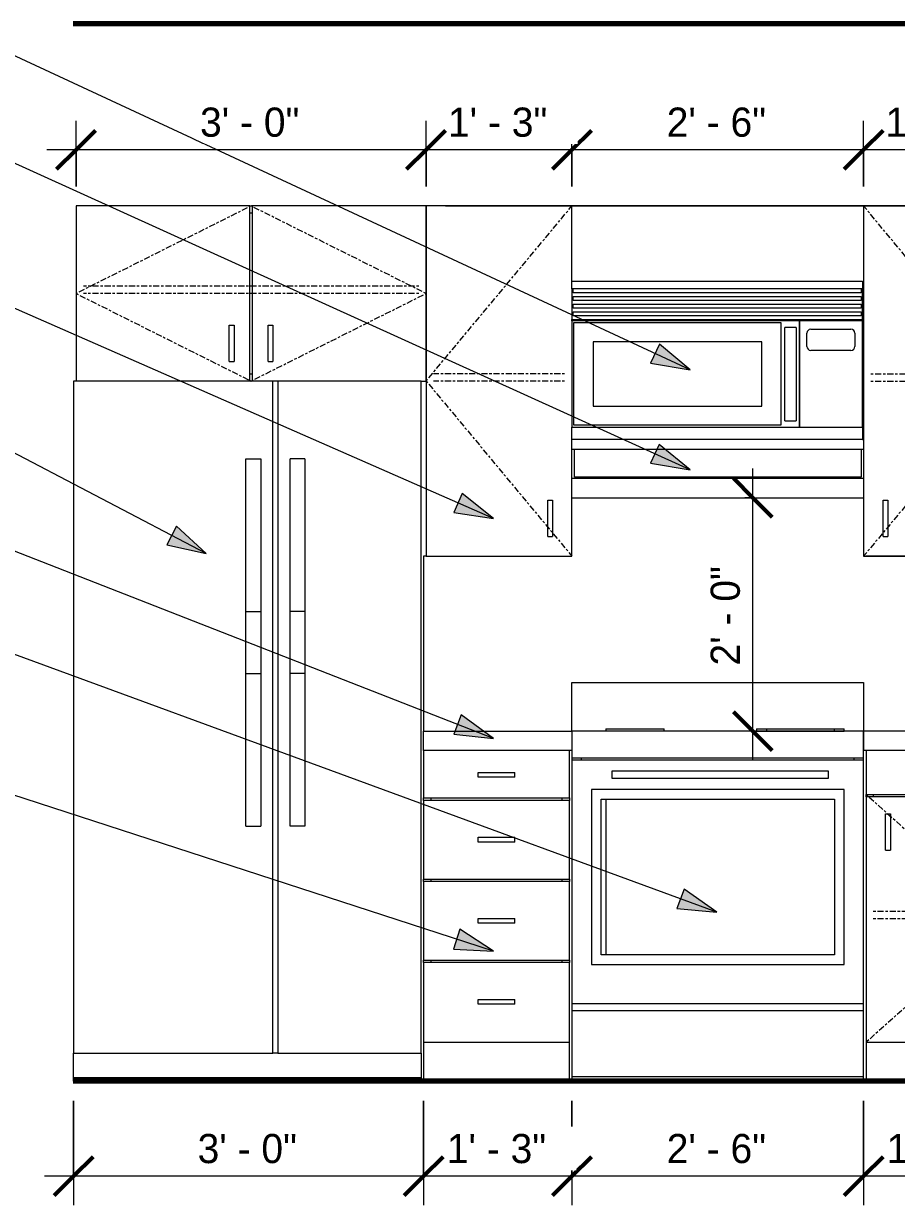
# Model space of a CAD drawing. Header units: inches. Extents: x -3861 to -1440, y -29 to 12117.
# Drawn here: x -3397.8 to -3308, y -12.8 to 108.7 of the extents above; entities that cross this region are included whole.
import ezdxf

# ---------------------------------------------------------------- set-up
doc = ezdxf.new("R2010")
doc.units = ezdxf.units.IN
doc.header["$MEASUREMENT"] = 0
doc.linetypes.add('Center', pattern=[1.25, 0.25, -0.1875, 0.625, -0.1875])
for name, color, linetype, lineweight in [('0-6', 130, 'Continuous', 5), ('A-ANNO-DIMS', 211, 'Continuous', 9), ('A-ANNO-DIMS-32', 211, 'Continuous', 9), ('A-FLOR-2', 7, 'Continuous', 70), ('A-WALL', 113, 'Continuous', 18), ('A-WALL-4', 113, 'Continuous', 9), ('G-ANNO-TEXT', 231, 'Continuous', 9), ('Q-CASE', 31, 'Continuous', 9), ('Q-CASE-2', 31, 'Center', 9), ('Q-SPCQ', 91, 'Continuous', 9)]:
    doc.layers.add(name, color=color, linetype=linetype, lineweight=lineweight)
doc.styles.add('Century Gothic', font='ufonts.com_century-gothic.ttf', dxfattribs={"height": 3})
doc.dimstyles.new('OD_1__HACK_1', dxfattribs={"dimscale": 12, "dimtxt": 3.132505, "dimasz": 0.333333, "dimexe": 0.25, "dimexo": 0.166667, "dimgap": 0.041667, "dimtad": 1, "dimdec": 0, "dimzin": 3, "dimdsep": 46, "dimlunit": 4, "dimtxsty": 'Century Gothic', "dimblk1": 'OBLIQUE', "dimblk2": 'OBLIQUE', "dimsah": 1, "dimcen": 0.09, "dimdle": 0.25, "dimazin": 0, "dimtfac": 1, "dimtdec": 4, "dimtix": 1, "dimtmove": 0, "dimatfit": 3, "dimfxl": 1, "dimtvp": 1, "dimtfill": 1, "dimfrac": 2, "dimtolj": 1, "dimtzin": 0, "dimarcsym": 2})
doc.dimstyles.new('OD_1__HACK_2', dxfattribs={"dimscale": 12, "dimtxt": 3.132505, "dimasz": 0.333333, "dimexe": 0.25, "dimexo": 0.166667, "dimgap": 0.041667, "dimtad": 1, "dimdec": 0, "dimzin": 3, "dimdsep": 46, "dimlunit": 4, "dimtxsty": 'Century Gothic', "dimblk1": 'OBLIQUE', "dimblk2": 'OBLIQUE', "dimsah": 1, "dimcen": 0.09, "dimdle": 0.25, "dimazin": 0, "dimtfac": 1, "dimtdec": 4, "dimtix": 1, "dimtmove": 0, "dimatfit": 3, "dimfxl": 1, "dimtvp": 1, "dimtfill": 1, "dimfrac": 2, "dimtolj": 1, "dimtzin": 0, "dimarcsym": 2})

# ---------------------------------------------------------------- blocks, each defined once
blk = doc.blocks.new('CTR - 1st Phase - Shell_rvt-2-1ST FLOOR - 1BD D - ADA TYPE B - KITCHEN BACK WALL')
at = {"layer": 'A-FLOR-2'}
for p, q in [((3645.84, 108.75), (3742.96, 108.75)), ((3742.96, 0), (3645.84, 0))]:
    blk.add_line(p, q, dxfattribs=at)
blk = doc.blocks.new('Refrigerator_-_Side-by-Side_6047 - 36_ X 30_-1372843-1ST FLOOR - 1BD D - ADA TYPE B - KITCHEN BACK WALL')
at = {"layer": 'Q-SPCQ'}
for p, q in [((3645.89, 72), (3645.89, 2.87)), ((3666.39, 72), (3645.89, 72)), ((3666.89, 72), (3666.39, 72)), ((3666.39, 2.87), (3666.39, 72)), ((3666.89, 72), (3666.89, 2.87)), ((3681.64, 72), (3666.89, 72)), ((3681.64, 2.87), (3681.64, 72)), ((3663.61, 48.29), (3663.61, 64)), ((3663.61, 64), (3665.13, 64)), ((3665.13, 64), (3665.13, 48.29)), ((3668.15, 48.29), (3668.15, 64)), ((3669.67, 64), (3668.15, 64)), ((3669.67, 64), (3669.67, 48.29)), ((3663.61, 41.94), (3663.61, 48.29)), ((3663.61, 48.29), (3665.13, 48.29)), ((3665.13, 48.29), (3665.13, 41.94)), ((3668.15, 41.94), (3668.15, 48.29)), ((3669.67, 48.29), (3668.15, 48.29)), ((3669.67, 48.29), (3669.67, 41.94)), ((3663.61, 26.23), (3663.61, 41.94)), ((3663.61, 41.94), (3665.13, 41.94)), ((3665.13, 41.94), (3665.13, 26.23)), ((3668.15, 26.23), (3668.15, 41.94)), ((3669.67, 41.94), (3668.15, 41.94)), ((3669.67, 41.94), (3669.67, 26.23)), ((3663.61, 26.23), (3665.13, 26.23)), ((3669.67, 26.23), (3668.15, 26.23)), ((3645.89, 0.37), (3645.89, 2.87)), ((3645.89, 2.87), (3666.39, 2.87)), ((3666.89, 2.87), (3666.39, 2.87)), ((3666.89, 2.87), (3681.64, 2.87)), ((3681.64, 2.87), (3681.64, 0.37)), ((3645.89, 0.37), (3681.64, 0.37)), ((3645.89, 0), (3645.89, 0.37)), ((3681.64, 0.37), (3681.64, 0))]:
    blk.add_line(p, q, dxfattribs=at)
blk = doc.blocks.new('Base Cabinet 4 Drawer 254 - Base Cabinet 4 Drawer 254 15_-2556187-1ST FLOOR - 1BD D - ADA TYPE B - KITCHEN BACK WALL')
at = {"layer": 'Q-CASE'}
for p, q in [((3696.89, 34), (3681.89, 34)), ((3681.89, 34), (3681.89, 29.13)), ((3696.89, 29.13), (3696.89, 34)), ((3687.51, 31.75), (3691.26, 31.75)), ((3687.51, 31.25), (3687.51, 31.75)), ((3691.26, 31.25), (3691.26, 31.75)), ((3691.26, 31.25), (3687.51, 31.25)), ((3681.89, 29.13), (3696.89, 29.13)), ((3681.89, 28.88), (3681.89, 29.13)), ((3696.89, 28.88), (3681.89, 28.88)), ((3681.89, 28.88), (3681.89, 20.79)), ((3682.64, 29.13), (3682.64, 28.88)), ((3696.14, 28.88), (3696.14, 29.13)), ((3696.89, 29.13), (3696.89, 28.88)), ((3696.89, 20.79), (3696.89, 28.88)), ((3687.51, 25.09), (3691.26, 25.09)), ((3687.51, 24.58), (3687.51, 25.09)), ((3691.26, 24.58), (3687.51, 24.58)), ((3691.26, 24.58), (3691.26, 25.09)), ((3681.89, 20.79), (3696.89, 20.79)), ((3681.89, 20.54), (3681.89, 20.79)), ((3682.64, 20.79), (3682.64, 20.54)), ((3696.14, 20.54), (3696.14, 20.79)), ((3696.89, 20.79), (3696.89, 20.54)), ((3696.89, 20.54), (3681.89, 20.54)), ((3681.89, 20.54), (3681.89, 12.46)), ((3696.89, 12.46), (3696.89, 20.54)), ((3687.51, 16.75), (3691.26, 16.75)), ((3687.51, 16.25), (3687.51, 16.75)), ((3691.26, 16.25), (3687.51, 16.25)), ((3691.26, 16.25), (3691.26, 16.75)), ((3681.89, 12.46), (3696.89, 12.46)), ((3681.89, 12.21), (3681.89, 12.46)), ((3696.89, 12.21), (3681.89, 12.21)), ((3681.89, 12.21), (3681.89, 4)), ((3682.64, 12.46), (3682.64, 12.21)), ((3696.14, 12.21), (3696.14, 12.46)), ((3696.89, 12.46), (3696.89, 12.21)), ((3696.89, 4), (3696.89, 12.21)), ((3687.51, 8.42), (3691.26, 8.42)), ((3687.51, 7.92), (3687.51, 8.42)), ((3691.26, 7.92), (3687.51, 7.92)), ((3691.26, 7.92), (3691.26, 8.42)), ((3681.89, 4), (3696.89, 4)), ((3681.89, 4), (3681.89, 0)), ((3696.89, 0), (3696.89, 4))]:
    blk.add_line(p, q, dxfattribs=at)
blk = doc.blocks.new('Single Door 1 Drawer 211 - 211 Base Cabinet Single Door1 Drawer 15_-2709781-1ST FLOOR - 1BD D - ADA TYPE B - KITCHEN BACK WALL')
at = {"layer": 'Q-CASE'}
for p, q in [((3727.39, 34), (3727.39, 29.5)), ((3742.39, 34), (3727.39, 34)), ((3742.39, 29.5), (3742.39, 34)), ((3733.01, 32), (3736.76, 32)), ((3733.01, 32), (3733.01, 31.5)), ((3736.76, 32), (3736.76, 31.5)), ((3736.76, 31.5), (3733.01, 31.5)), ((3727.39, 29.5), (3742.39, 29.5)), ((3727.39, 29.25), (3727.39, 29.5)), ((3727.39, 29.25), (3727.39, 4)), ((3742.39, 29.25), (3727.39, 29.25)), ((3728.14, 29.5), (3728.14, 29.25)), ((3741.64, 29.25), (3741.64, 29.5)), ((3742.39, 4), (3742.39, 29.25)), ((3729.4, 27.5), (3729.89, 27.5)), ((3729.4, 23.75), (3729.4, 27.5)), ((3729.89, 27.5), (3729.89, 23.75)), ((3729.4, 23.75), (3729.89, 23.75)), ((3727.39, 4), (3742.39, 4)), ((3727.39, 4), (3727.39, 0))]:
    blk.add_line(p, q, dxfattribs=at)
at = {"layer": 'Q-CASE-2'}
for p, q in [((3727.39, 29.5), (3741.64, 16.75)), ((3728.14, 17.5), (3741.64, 17.5)), ((3741.64, 16.75), (3727.39, 4)), ((3728.14, 16.75), (3741.64, 16.75))]:
    blk.add_line(p, q, dxfattribs=at)
blk = doc.blocks.new('300 Series Wall Hung Cabinet_302 - 18_ x 36_-2359323-1ST FLOOR - 1BD D - ADA TYPE B - KITCHEN BACK WALL')
at = {"layer": 'Q-CASE'}
for p, q in [((3664.01, 90), (3646.14, 90)), ((3646.14, 90), (3646.14, 72)), ((3664.01, 72), (3664.01, 90)), ((3664.01, 90), (3664.26, 90)), ((3682.14, 90), (3664.26, 90)), ((3664.26, 90), (3664.26, 72)), ((3682.14, 72), (3682.14, 90)), ((3664.26, 89.25), (3664.01, 89.25)), ((3661.9, 77.75), (3662.39, 77.75)), ((3661.9, 74), (3661.9, 77.75)), ((3662.39, 77.75), (3662.39, 74)), ((3665.9, 77.75), (3666.39, 77.75)), ((3665.9, 74), (3665.9, 77.75)), ((3666.39, 77.75), (3666.39, 74)), ((3661.9, 74), (3662.39, 74)), ((3665.9, 74), (3666.39, 74)), ((3664.01, 72.75), (3664.26, 72.75)), ((3681.64, 72), (3682.14, 72))]:
    blk.add_line(p, q, dxfattribs=at)
at = {"layer": 'Q-CASE-2'}
for p, q in [((3664.14, 90), (3646.14, 81)), ((3682.14, 81), (3664.14, 90)), ((3681.39, 81.75), (3646.89, 81.75)), ((3646.14, 81), (3664.14, 72)), ((3681.39, 81), (3646.89, 81)), ((3664.14, 72), (3682.14, 81))]:
    blk.add_line(p, q, dxfattribs=at)
blk = doc.blocks.new('300 Series Wall Hung Cabinet_301 - 15_-2215564-1ST FLOOR - 1BD D - ADA TYPE B - KITCHEN BACK WALL')
at = {"layer": 'Q-CASE'}
for p, q in [((3697.14, 90), (3682.14, 90)), ((3682.14, 90), (3682.14, 54)), ((3697.14, 82.26), (3697.14, 90)), ((3697.14, 64.43), (3697.14, 66.15)), ((3694.65, 59.75), (3695.14, 59.75)), ((3694.65, 56), (3694.65, 59.75)), ((3695.14, 59.75), (3695.14, 56)), ((3697.14, 54), (3697.14, 60)), ((3694.65, 56), (3695.14, 56)), ((3682.14, 54), (3697.14, 54))]:
    blk.add_line(p, q, dxfattribs=at)
at = {"layer": 'Q-CASE-2'}
for p, q in [((3682.14, 72), (3697.14, 90)), ((3682.14, 72), (3697.14, 54)), ((3696.39, 72.75), (3682.89, 72.75)), ((3696.39, 72), (3682.89, 72))]:
    blk.add_line(p, q, dxfattribs=at)
blk = doc.blocks.new('300 Series Wall Hung Cabinet_301 - 15_-2216209-1ST FLOOR - 1BD D - ADA TYPE B - KITCHEN BACK WALL')
at = {"layer": 'Q-CASE'}
for p, q in [((3727.14, 90), (3727.14, 64.43)), ((3742.14, 90), (3727.14, 90)), ((3742.14, 54), (3742.14, 90)), ((3727.14, 60), (3727.14, 54)), ((3729.14, 59.75), (3729.63, 59.75)), ((3729.14, 56), (3729.14, 59.75)), ((3729.63, 59.75), (3729.63, 56)), ((3729.14, 56), (3729.63, 56)), ((3727.14, 54), (3742.14, 54))]:
    blk.add_line(p, q, dxfattribs=at)
at = {"layer": 'Q-CASE-2'}
for p, q in [((3742.14, 72), (3727.14, 90)), ((3742.14, 72), (3727.14, 54)), ((3727.89, 72.75), (3741.39, 72.75)), ((3727.89, 72), (3741.39, 72))]:
    blk.add_line(p, q, dxfattribs=at)
blk = doc.blocks.new('30quot_MicrowaveVent_11166 - 70cm miele oven-2322118-1ST FLOOR - 1BD D - ADA TYPE B - KITCHEN BACK WALL')
at = {"layer": 'Q-CASE'}
for p, q in [((3697.14, 81.47), (3697.14, 82.26)), ((3697.14, 82.26), (3727.02, 82.26)), ((3697.26, 81.47), (3697.14, 81.47)), ((3697.14, 81.47), (3697.14, 78.32)), ((3697.26, 81.08), (3697.26, 81.47)), ((3726.9, 81.47), (3697.26, 81.47)), ((3727.02, 81.47), (3726.9, 81.47)), ((3726.9, 81.47), (3726.9, 81.08)), ((3727.02, 82.26), (3727.02, 81.47)), ((3727.02, 78.32), (3727.02, 81.47)), ((3726.9, 81.08), (3697.26, 81.08)), ((3697.26, 80.29), (3697.26, 80.69)), ((3697.26, 80.69), (3726.9, 80.69)), ((3726.9, 80.29), (3697.26, 80.29)), ((3726.9, 80.69), (3726.9, 80.29)), ((3697.26, 79.5), (3697.26, 79.9)), ((3697.26, 79.9), (3726.9, 79.9)), ((3726.9, 79.5), (3697.26, 79.5)), ((3697.26, 78.72), (3697.26, 79.11)), ((3697.26, 79.11), (3726.9, 79.11)), ((3726.9, 79.9), (3726.9, 79.5)), ((3726.9, 79.11), (3726.9, 78.72)), ((3697.14, 78.32), (3727.02, 78.32)), ((3697.14, 78.2), (3697.14, 78.32)), ((3720.53, 78.2), (3697.14, 78.2)), ((3697.14, 78.2), (3697.14, 67.26)), ((3726.9, 78.72), (3697.26, 78.72)), ((3697.34, 67.46), (3697.34, 78.01)), ((3697.34, 78.01), (3718.64, 78.01)), ((3718.64, 78.01), (3718.64, 67.46)), ((3720.53, 67.26), (3720.53, 78.2)), ((3727.02, 78.2), (3720.53, 78.2)), ((3720.53, 78.2), (3720.53, 67.26)), ((3727.02, 78.32), (3727.02, 78.2)), ((3727.02, 67.26), (3727.02, 78.2)), ((3719.03, 67.91), (3719.03, 77.51)), ((3720.22, 77.51), (3719.03, 77.51)), ((3720.22, 77.51), (3720.22, 67.91)), ((3721.31, 75.55), (3721.31, 76.93)), ((3721.71, 77.32), (3725.84, 77.32)), ((3726.23, 76.93), (3726.23, 75.55)), ((3716.67, 76.04), (3699.31, 76.04)), ((3699.31, 76.04), (3699.31, 69.43)), ((3716.67, 76.04), (3699.31, 76.04)), ((3699.31, 76.04), (3699.31, 69.43)), ((3716.67, 69.43), (3716.67, 76.04)), ((3716.67, 69.43), (3716.67, 76.04)), ((3725.84, 75.15), (3721.71, 75.15)), ((3699.31, 69.43), (3716.67, 69.43)), ((3699.31, 69.43), (3716.67, 69.43)), ((3697.14, 67.26), (3720.53, 67.26)), ((3697.14, 66.15), (3697.14, 67.26)), ((3718.64, 67.46), (3697.34, 67.46)), ((3719.03, 67.91), (3720.22, 67.91)), ((3720.53, 67.26), (3727.02, 67.26)), ((3727.02, 67.26), (3727.02, 66)), ((3727.02, 66), (3697.14, 66))]:
    blk.add_line(p, q, dxfattribs=at)
for centre, start, end in [((3721.71, 76.93), 90, 180), ((3725.84, 76.93), 0, 90), ((3721.71, 75.55), 180, 270), ((3725.84, 75.55), 270, 0)]:
    blk.add_arc(centre, 0.394, start, end, dxfattribs=at)
blk = doc.blocks.new('Range_Hood_386 - 30_ Wide-2577799-1ST FLOOR - 1BD D - ADA TYPE B - KITCHEN BACK WALL')
at = {"layer": 'Q-SPCQ'}
for p, q in [((3727.02, 66), (3727.14, 66)), ((3697.14, 65), (3697.39, 65)), ((3697.14, 62), (3697.14, 64.43)), ((3697.39, 65), (3726.89, 65)), ((3697.39, 62.12), (3697.39, 65)), ((3726.89, 65), (3727.14, 65)), ((3726.89, 65), (3726.89, 62.12)), ((3727.14, 64.43), (3727.14, 62)), ((3697.14, 60), (3697.14, 62)), ((3697.14, 62), (3727.14, 62)), ((3726.89, 62.12), (3697.39, 62.12)), ((3727.14, 62), (3727.14, 60)), ((3697.14, 60), (3727.14, 60))]:
    blk.add_line(p, q, dxfattribs=at)
blk = doc.blocks.new('DIMBLOCK24-1ST FLOOR - 1BD D - ADA TYPE B - KITCHEN BACK WALL')
at = {"layer": 'A-ANNO-DIMS-32'}
for p, q in [((-3311.4, -2), (-3311.4, -12.76)), ((-3311.4, -9.76), (-3311.4, -2)), ((-3296.15, -2), (-3296.15, -12.76)), ((-3296.15, -9.76), (-3296.15, -2)), ((-3296.15, -9.76), (-3311.4, -9.76))]:
    blk.add_line(p, q, dxfattribs=at)
at = {"layer": 'A-ANNO-DIMS-32', "lineweight": 50}
for p, q in [((-3311.4, -9.76), (-3309.4, -7.76)), ((-3296.15, -9.76), (-3294.15, -7.76)), ((-3311.4, -9.76), (-3313.4, -11.76)), ((-3296.15, -9.76), (-3298.15, -11.76))]:
    blk.add_line(p, q, dxfattribs=at)
at = {"layer": 'A-ANNO-DIMS-32', "color": 0, "insert": (-3309.02, -5.42), "char_height": 3, "width": 12.5897, "attachment_point": 1, "line_spacing_factor": 0.984502, "style": 'Century Gothic', "bg_fill": 3, "box_fill_scale": 1.25, "bg_fill_color": 256, "bg_fill_true_color": 13158600, "bg_fill_transparency": 0}
blk.add_mtext('1\' - 3"', dxfattribs=at)
blk = doc.blocks.new('_Oblique')
at = {"color": 0, "linetype": 'ByBlock', "lineweight": -2}
blk.add_line((-0.5, -0.5), (0.5, 0.5), dxfattribs=at)
blk = doc.blocks.new('DIMBLOCK25-1ST FLOOR - 1BD D - ADA TYPE B - KITCHEN BACK WALL')
at = {"layer": 'A-ANNO-DIMS-32'}
for p, q in [((-3341.4, -2), (-3341.4, -12.76)), ((-3341.4, -9.76), (-3341.4, -2)), ((-3311.4, -2), (-3311.4, -12.76)), ((-3311.4, -9.76), (-3311.4, -2)), ((-3311.4, -9.76), (-3341.4, -9.76))]:
    blk.add_line(p, q, dxfattribs=at)
at = {"layer": 'A-ANNO-DIMS-32', "lineweight": 50}
for p, q in [((-3341.4, -9.76), (-3339.4, -7.76)), ((-3311.4, -9.76), (-3309.4, -7.76)), ((-3341.4, -9.76), (-3343.4, -11.76)), ((-3311.4, -9.76), (-3313.4, -11.76))]:
    blk.add_line(p, q, dxfattribs=at)
at = {"layer": 'A-ANNO-DIMS-32', "color": 0, "insert": (-3331.65, -5.42), "char_height": 3, "width": 12.5897, "attachment_point": 1, "line_spacing_factor": 0.984502, "style": 'Century Gothic', "bg_fill": 3, "box_fill_scale": 1.25, "bg_fill_color": 256, "bg_fill_true_color": 13158600, "bg_fill_transparency": 0}
blk.add_mtext('2\' - 6"', dxfattribs=at)
blk = doc.blocks.new('DIMBLOCK26-1ST FLOOR - 1BD D - ADA TYPE B - KITCHEN BACK WALL')
at = {"layer": 'A-ANNO-DIMS-32'}
for p, q in [((-3356.65, -2), (-3356.65, -12.76)), ((-3356.65, -9.76), (-3356.65, -2)), ((-3341.4, -2), (-3341.4, -12.76)), ((-3341.4, -9.76), (-3341.4, -2)), ((-3341.4, -9.76), (-3356.65, -9.76))]:
    blk.add_line(p, q, dxfattribs=at)
at = {"layer": 'A-ANNO-DIMS-32', "lineweight": 50}
for p, q in [((-3356.65, -9.76), (-3354.65, -7.76)), ((-3341.4, -9.76), (-3339.4, -7.76)), ((-3356.65, -9.76), (-3358.65, -11.76)), ((-3341.4, -9.76), (-3343.4, -11.76))]:
    blk.add_line(p, q, dxfattribs=at)
at = {"layer": 'A-ANNO-DIMS-32', "color": 0, "insert": (-3354.27, -5.42), "char_height": 3, "width": 12.5897, "attachment_point": 1, "line_spacing_factor": 0.984502, "style": 'Century Gothic', "bg_fill": 3, "box_fill_scale": 1.25, "bg_fill_color": 256, "bg_fill_true_color": 13158600, "bg_fill_transparency": 0}
blk.add_mtext('1\' - 3"', dxfattribs=at)
blk = doc.blocks.new('DIMBLOCK27-1ST FLOOR - 1BD D - ADA TYPE B - KITCHEN BACK WALL')
at = {"layer": 'A-ANNO-DIMS-32'}
for p, q in [((-3392.65, -2), (-3392.65, -12.76)), ((-3392.65, -9.76), (-3392.65, -2)), ((-3356.65, -2), (-3356.65, -12.76)), ((-3356.65, -9.76), (-3356.65, -2)), ((-3356.65, -9.76), (-3395.65, -9.76))]:
    blk.add_line(p, q, dxfattribs=at)
at = {"layer": 'A-ANNO-DIMS-32', "lineweight": 50}
for p, q in [((-3392.65, -9.76), (-3390.65, -7.76)), ((-3356.65, -9.76), (-3354.65, -7.76)), ((-3392.65, -9.76), (-3394.65, -11.76)), ((-3356.65, -9.76), (-3358.65, -11.76))]:
    blk.add_line(p, q, dxfattribs=at)
at = {"layer": 'A-ANNO-DIMS-32', "color": 0, "insert": (-3379.9, -5.42), "char_height": 3, "width": 12.5897, "attachment_point": 1, "line_spacing_factor": 0.984502, "style": 'Century Gothic', "bg_fill": 3, "box_fill_scale": 1.25, "bg_fill_color": 256, "bg_fill_true_color": 13158600, "bg_fill_transparency": 0}
blk.add_mtext('3\' - 0"', dxfattribs=at)
blk = doc.blocks.new('DIMBLOCK29-1ST FLOOR - 1BD D - ADA TYPE B - KITCHEN BACK WALL')
at = {"layer": 'A-ANNO-DIMS-32', "lineweight": 50}
for p, q in [((-3275.43, 54), (-3277.43, 56)), ((-3275.43, 54), (-3273.43, 52)), ((-3275.43, 36), (-3277.43, 38)), ((-3275.43, 36), (-3273.43, 34))]:
    blk.add_line(p, q, dxfattribs=at)
at = {"layer": 'A-ANNO-DIMS-32'}
for p, q in [((-3311.16, 54), (-3272.43, 54)), ((-3275.43, 54), (-3311.16, 54)), ((-3275.43, 36), (-3275.43, 54)), ((-3293.59, 36), (-3272.43, 36)), ((-3275.43, 36), (-3293.59, 36))]:
    blk.add_line(p, q, dxfattribs=at)
at = {"layer": 'A-ANNO-DIMS-32', "color": 0, "insert": (-3279.78, 39.75), "char_height": 3, "width": 12.5897, "attachment_point": 1, "rotation": 90, "line_spacing_factor": 0.984502, "style": 'Century Gothic', "bg_fill": 3, "box_fill_scale": 1.25, "bg_fill_color": 256, "bg_fill_true_color": 13158600, "bg_fill_transparency": 0}
blk.add_mtext('1\' - 6"', dxfattribs=at)
blk = doc.blocks.new('DIMBLOCK30-1ST FLOOR - 1BD D - ADA TYPE B - KITCHEN BACK WALL')
at = {"layer": 'A-ANNO-DIMS-32'}
for p, q in [((-3275.43, 54), (-3275.43, 93)), ((-3354.4, 90), (-3272.43, 90)), ((-3275.43, 90), (-3354.4, 90)), ((-3311.16, 54), (-3272.43, 54)), ((-3275.43, 54), (-3311.16, 54))]:
    blk.add_line(p, q, dxfattribs=at)
at = {"layer": 'A-ANNO-DIMS-32', "lineweight": 50}
for p, q in [((-3275.43, 90), (-3277.43, 92)), ((-3275.43, 90), (-3273.43, 88)), ((-3275.43, 54), (-3277.43, 56)), ((-3275.43, 54), (-3273.43, 52))]:
    blk.add_line(p, q, dxfattribs=at)
at = {"layer": 'A-ANNO-DIMS-32', "color": 0, "insert": (-3279.78, 66.75), "char_height": 3, "width": 12.5897, "attachment_point": 1, "rotation": 90, "line_spacing_factor": 0.984502, "style": 'Century Gothic', "bg_fill": 3, "box_fill_scale": 1.25, "bg_fill_color": 256, "bg_fill_true_color": 13158600, "bg_fill_transparency": 0}
blk.add_mtext('3\' - 0"', dxfattribs=at)
blk = doc.blocks.new('DIMBLOCK32-1ST FLOOR - 1BD D - ADA TYPE B - KITCHEN BACK WALL')
at = {"layer": 'A-ANNO-DIMS-32'}
for p, q in [((-3311.4, 92), (-3311.4, 98.77)), ((-3296.4, 92), (-3296.4, 98.77)), ((-3296.4, 95.77), (-3311.4, 95.77)), ((-3311.4, 95.77), (-3311.4, 92)), ((-3296.4, 95.77), (-3296.4, 92))]:
    blk.add_line(p, q, dxfattribs=at)
at = {"layer": 'A-ANNO-DIMS-32', "lineweight": 50}
for p, q in [((-3311.4, 95.77), (-3309.4, 97.77)), ((-3296.4, 95.77), (-3294.4, 97.77)), ((-3311.4, 95.77), (-3313.4, 93.77)), ((-3296.4, 95.77), (-3298.4, 93.77))]:
    blk.add_line(p, q, dxfattribs=at)
at = {"layer": 'A-ANNO-DIMS-32', "color": 0, "insert": (-3309.15, 100.12), "char_height": 3, "width": 12.5897, "attachment_point": 1, "line_spacing_factor": 0.984502, "style": 'Century Gothic', "bg_fill": 3, "box_fill_scale": 1.25, "bg_fill_color": 256, "bg_fill_true_color": 13158600, "bg_fill_transparency": 0}
blk.add_mtext('1\' - 3"', dxfattribs=at)
blk = doc.blocks.new('DIMBLOCK33-1ST FLOOR - 1BD D - ADA TYPE B - KITCHEN BACK WALL')
at = {"layer": 'A-ANNO-DIMS-32'}
for p, q in [((-3341.4, 92), (-3341.4, 98.77)), ((-3311.4, 92), (-3311.4, 98.77)), ((-3311.4, 95.77), (-3341.4, 95.77)), ((-3341.4, 95.77), (-3341.4, 92)), ((-3311.4, 95.77), (-3311.4, 92))]:
    blk.add_line(p, q, dxfattribs=at)
at = {"layer": 'A-ANNO-DIMS-32', "lineweight": 50}
for p, q in [((-3341.4, 95.77), (-3339.4, 97.77)), ((-3311.4, 95.77), (-3309.4, 97.77)), ((-3341.4, 95.77), (-3343.4, 93.77)), ((-3311.4, 95.77), (-3313.4, 93.77))]:
    blk.add_line(p, q, dxfattribs=at)
at = {"layer": 'A-ANNO-DIMS-32', "color": 0, "insert": (-3331.65, 100.12), "char_height": 3, "width": 12.5897, "attachment_point": 1, "line_spacing_factor": 0.984502, "style": 'Century Gothic', "bg_fill": 3, "box_fill_scale": 1.25, "bg_fill_color": 256, "bg_fill_true_color": 13158600, "bg_fill_transparency": 0}
blk.add_mtext('2\' - 6"', dxfattribs=at)
blk = doc.blocks.new('DIMBLOCK34-1ST FLOOR - 1BD D - ADA TYPE B - KITCHEN BACK WALL')
at = {"layer": 'A-ANNO-DIMS-32'}
for p, q in [((-3356.4, 92), (-3356.4, 98.77)), ((-3341.4, 92), (-3341.4, 98.77)), ((-3341.4, 95.77), (-3356.4, 95.77)), ((-3356.4, 95.77), (-3356.4, 92)), ((-3341.4, 95.77), (-3341.4, 92))]:
    blk.add_line(p, q, dxfattribs=at)
at = {"layer": 'A-ANNO-DIMS-32', "lineweight": 50}
for p, q in [((-3356.4, 95.77), (-3354.4, 97.77)), ((-3341.4, 95.77), (-3339.4, 97.77)), ((-3356.4, 95.77), (-3358.4, 93.77)), ((-3341.4, 95.77), (-3343.4, 93.77))]:
    blk.add_line(p, q, dxfattribs=at)
at = {"layer": 'A-ANNO-DIMS-32', "color": 0, "insert": (-3354.15, 100.12), "char_height": 3, "width": 12.5897, "attachment_point": 1, "line_spacing_factor": 0.984502, "style": 'Century Gothic', "bg_fill": 3, "box_fill_scale": 1.25, "bg_fill_color": 256, "bg_fill_true_color": 13158600, "bg_fill_transparency": 0}
blk.add_mtext('1\' - 3"', dxfattribs=at)
blk = doc.blocks.new('DIMBLOCK35-1ST FLOOR - 1BD D - ADA TYPE B - KITCHEN BACK WALL')
at = {"layer": 'A-ANNO-DIMS-32'}
for p, q in [((-3392.4, 92), (-3392.4, 98.77)), ((-3356.4, 92), (-3356.4, 98.77)), ((-3356.4, 95.77), (-3395.4, 95.77)), ((-3392.4, 95.77), (-3392.4, 92)), ((-3356.4, 95.77), (-3356.4, 92))]:
    blk.add_line(p, q, dxfattribs=at)
at = {"layer": 'A-ANNO-DIMS-32', "lineweight": 50}
for p, q in [((-3392.4, 95.77), (-3390.4, 97.77)), ((-3356.4, 95.77), (-3354.4, 97.77)), ((-3392.4, 95.77), (-3394.4, 93.77)), ((-3356.4, 95.77), (-3358.4, 93.77))]:
    blk.add_line(p, q, dxfattribs=at)
at = {"layer": 'A-ANNO-DIMS-32', "color": 0, "insert": (-3379.65, 100.12), "char_height": 3, "width": 12.5897, "attachment_point": 1, "line_spacing_factor": 0.984502, "style": 'Century Gothic', "bg_fill": 3, "box_fill_scale": 1.25, "bg_fill_color": 256, "bg_fill_true_color": 13158600, "bg_fill_transparency": 0}
blk.add_mtext('3\' - 0"', dxfattribs=at)
blk = doc.blocks.new('DIMBLOCK38-1ST FLOOR - 1BD D - ADA TYPE B - KITCHEN BACK WALL')
at = {"layer": 'A-ANNO-DIMS-32', "lineweight": 50}
for p, q in [((-3322.79, 60), (-3324.79, 62)), ((-3322.79, 60), (-3320.79, 58)), ((-3322.79, 36), (-3324.79, 38)), ((-3322.79, 36), (-3320.79, 34))]:
    blk.add_line(p, q, dxfattribs=at)
at = {"layer": 'A-ANNO-DIMS-32'}
for p, q in [((-3322.79, 33), (-3322.79, 63)), ((-3323.61, 60), (-3319.79, 60)), ((-3322.79, 60), (-3323.61, 60)), ((-3313.4, 36), (-3325.79, 36)), ((-3322.79, 36), (-3313.4, 36))]:
    blk.add_line(p, q, dxfattribs=at)
at = {"layer": 'A-ANNO-DIMS-32', "color": 0, "insert": (-3327.13, 42.75), "char_height": 3, "width": 12.5897, "attachment_point": 1, "rotation": 90, "line_spacing_factor": 0.984502, "style": 'Century Gothic', "bg_fill": 3, "box_fill_scale": 1.25, "bg_fill_color": 256, "bg_fill_true_color": 13158600, "bg_fill_transparency": 0}
blk.add_mtext('2\' - 0"', dxfattribs=at)

msp = doc.modelspace()

# ---------------------------------------------------------------- hatches: boundary and pattern name
at = {"layer": 'G-ANNO-TEXT'}
for points in [[(-3379.01, 54.25), (-3382.06, 57.06), (-3383.06, 55.16)], [(-3349.45, 35.24), (-3352.78, 37.69), (-3353.56, 35.69)], [(-3326.49, 17.37), (-3329.87, 19.76), (-3330.61, 17.75)], [(-3349.45, 13.37), (-3352.92, 15.63), (-3353.58, 13.59)]]:
    msp.add_hatch(color=256, dxfattribs=at).paths.add_polyline_path(points, flags=0)

# ---------------------------------------------------------------- linework, layer by layer
at = {"layer": 'A-WALL'}
for p, q in [((-3356.4, 54), (-3356.65, 54)), ((-3356.65, 54), (-3356.65, 36))]:
    msp.add_line(p, q, dxfattribs=at)
at = {"layer": 'A-WALL-4'}
for p, q in [((-3356.65, 36), (-3341.4, 36)), ((-3356.65, 34), (-3356.65, 36)), ((-3341.4, 36), (-3341.4, 34)), ((-3311.4, 36), (-3311.4, 34)), ((-3295.59, 36), (-3311.4, 36)), ((-3341.4, 34), (-3356.65, 34)), ((-3295.59, 34), (-3311.4, 34))]:
    msp.add_line(p, q, dxfattribs=at)
at = {"layer": 'G-ANNO-TEXT'}
for p, q in [((-3379.01, 54.25), (-3402.23, 66.41)), ((-3382.06, 57.06), (-3383.06, 55.16)), ((-3379.01, 54.25), (-3382.06, 57.06)), ((-3383.06, 55.16), (-3379.01, 54.25)), ((-3326.49, 17.37), (-3402.23, 45.18)), ((-3352.78, 37.69), (-3353.56, 35.69)), ((-3349.45, 35.24), (-3352.78, 37.69)), ((-3353.56, 35.69), (-3349.45, 35.24)), ((-3349.45, 13.37), (-3402.23, 30.54)), ((-3329.87, 19.76), (-3330.61, 17.75)), ((-3326.49, 17.37), (-3329.87, 19.76)), ((-3330.61, 17.75), (-3326.49, 17.37)), ((-3352.92, 15.63), (-3353.58, 13.59)), ((-3349.45, 13.37), (-3352.92, 15.63)), ((-3353.58, 13.59), (-3349.45, 13.37))]:
    msp.add_line(p, q, dxfattribs=at)
at = {"layer": 'Q-SPCQ'}
for p, q in [((-3341.4, 36), (-3341.4, 41)), ((-3341.4, 41), (-3311.4, 41)), ((-3311.4, 41), (-3311.4, 36)), ((-3341.4, 36), (-3341.4, 33.26)), ((-3311.4, 36), (-3341.4, 36)), ((-3337.9, 36.25), (-3337.9, 36)), ((-3337.9, 36.25), (-3331.9, 36.25)), ((-3331.9, 36), (-3331.9, 36.25)), ((-3322.4, 36.25), (-3322.4, 36)), ((-3322.4, 36.25), (-3321.42, 36.25)), ((-3321.4, 36.25), (-3321.4, 36)), ((-3321.4, 36.25), (-3314.4, 36.25)), ((-3314.4, 36), (-3314.4, 36.25)), ((-3314.38, 36.25), (-3313.4, 36.25)), ((-3313.4, 36), (-3313.4, 36.25)), ((-3311.4, 33.26), (-3311.4, 36)), ((-3341.4, 33.26), (-3311.4, 33.26)), ((-3341.4, 33.26), (-3341.4, 33.01)), ((-3341.4, 33.01), (-3341.4, 8)), ((-3311.4, 33.01), (-3341.4, 33.01)), ((-3340.4, 33.01), (-3340.4, 33.26)), ((-3312.4, 33.26), (-3312.4, 33.01)), ((-3311.4, 33.01), (-3311.4, 33.26)), ((-3311.4, 8), (-3311.4, 33.01)), ((-3337.28, 31.9), (-3337.28, 31.15)), ((-3315.01, 31.9), (-3337.28, 31.9)), ((-3315.01, 31.15), (-3315.01, 31.9)), ((-3337.28, 31.15), (-3315.01, 31.15)), ((-3339.4, 30), (-3339.4, 12)), ((-3313.4, 30), (-3339.4, 30)), ((-3313.4, 12), (-3313.4, 30)), ((-3338.4, 29), (-3314.4, 29)), ((-3338.4, 13), (-3338.4, 29)), ((-3337.9, 29), (-3337.9, 13)), ((-3314.4, 29), (-3314.4, 13)), ((-3314.4, 13), (-3338.4, 13)), ((-3339.4, 12), (-3313.4, 12)), ((-3341.4, 8), (-3311.4, 8)), ((-3341.4, 8), (-3341.4, 7.25)), ((-3311.4, 7.25), (-3311.4, 8)), ((-3341.4, 7.25), (-3341.4, 0.5)), ((-3311.4, 7.25), (-3341.4, 7.25)), ((-3311.4, 0.5), (-3311.4, 7.25)), ((-3341.4, 0.5), (-3311.4, 0.5)), ((-3341.4, 0.5), (-3341.4, 0)), ((-3311.4, 0), (-3311.4, 0.5))]:
    msp.add_line(p, q, dxfattribs=at)

# ---------------------------------------------------------------- block references
at = {"layer": '0-6'}
msp.add_blockref('CTR - 1st Phase - Shell_rvt-2-1ST FLOOR - 1BD D - ADA TYPE B - KITCHEN BACK WALL', (-7038.54, 0), dxfattribs=at)
at = {"layer": 'Q-CASE'}
for name in ['300 Series Wall Hung Cabinet_302 - 18_ x 36_-2359323-1ST FLOOR - 1BD D - ADA TYPE B - KITCHEN BACK WALL', '300 Series Wall Hung Cabinet_301 - 15_-2215564-1ST FLOOR - 1BD D - ADA TYPE B - KITCHEN BACK WALL', '300 Series Wall Hung Cabinet_301 - 15_-2216209-1ST FLOOR - 1BD D - ADA TYPE B - KITCHEN BACK WALL', '30quot_MicrowaveVent_11166 - 70cm miele oven-2322118-1ST FLOOR - 1BD D - ADA TYPE B - KITCHEN BACK WALL', 'Base Cabinet 4 Drawer 254 - Base Cabinet 4 Drawer 254 15_-2556187-1ST FLOOR - 1BD D - ADA TYPE B - KITCHEN BACK WALL', 'Single Door 1 Drawer 211 - 211 Base Cabinet Single Door1 Drawer 15_-2709781-1ST FLOOR - 1BD D - ADA TYPE B - KITCHEN BACK WALL']:
    msp.add_blockref(name, (-7038.54, 0), dxfattribs=at)
at = {"layer": 'Q-SPCQ'}
for name in ['Refrigerator_-_Side-by-Side_6047 - 36_ X 30_-1372843-1ST FLOOR - 1BD D - ADA TYPE B - KITCHEN BACK WALL', 'Range_Hood_386 - 30_ Wide-2577799-1ST FLOOR - 1BD D - ADA TYPE B - KITCHEN BACK WALL']:
    msp.add_blockref(name, (-7038.54, 0), dxfattribs=at)

# ---------------------------------------------------------------- next in the draw order: dimensions: what is measured, and where the dimension line sits
at = {"layer": 'A-ANNO-DIMS'}
dim = msp.add_linear_dim(base=(-3275.43, 54), p1=(-3295.59, 36), p2=(-3313.16, 54), angle=90, dimstyle='OD_1__HACK_1', override={"dimpost": '<>', "dimfxl": 25.148323}, dxfattribs=at)
dim.commit()
dim.dimension.update_dxf_attribs({"geometry": 'DIMBLOCK29-1ST FLOOR - 1BD D - ADA TYPE B - KITCHEN BACK WALL', "text_midpoint": (-3277.51, 45)})
dim = msp.add_linear_dim(base=(-3311.4, -9.76), p1=(-3296.15, 0), p2=(-3311.4, 0), dimstyle='OD_1__HACK_1', override={"dimpost": '<>', "dimfxl": 15.25}, dxfattribs=at)
dim.commit()
dim.dimension.update_dxf_attribs({"geometry": 'DIMBLOCK24-1ST FLOOR - 1BD D - ADA TYPE B - KITCHEN BACK WALL', "text_midpoint": (-3303.78, -7.69)})

# ---------------------------------------------------------------- next in the draw order: dimensions: what is measured, and where the dimension line sits
dim = msp.add_linear_dim(base=(-3275.43, 90), p1=(-3313.16, 54), p2=(-3356.4, 90), angle=90, dimstyle='OD_1__HACK_1', override={"dimpost": '<>', "dimfxl": 56.269642}, dxfattribs=at)
dim.commit()
dim.dimension.update_dxf_attribs({"geometry": 'DIMBLOCK30-1ST FLOOR - 1BD D - ADA TYPE B - KITCHEN BACK WALL', "text_midpoint": (-3277.51, 72)})
dim = msp.add_linear_dim(base=(-3341.4, -9.76), p1=(-3311.4, 0), p2=(-3341.4, 0), dimstyle='OD_1__HACK_1', override={"dimpost": '<>', "dimfxl": 30}, dxfattribs=at)
dim.commit()
dim.dimension.update_dxf_attribs({"geometry": 'DIMBLOCK25-1ST FLOOR - 1BD D - ADA TYPE B - KITCHEN BACK WALL', "text_midpoint": (-3326.4, -7.69)})

# ---------------------------------------------------------------- next in the draw order: hatches: boundary and pattern name
at = {"layer": 'G-ANNO-TEXT'}
for points in [[(-3329.24, 73.14), (-3332.41, 75.8), (-3333.32, 73.85)], [(-3329.24, 62.86), (-3332.44, 65.49), (-3333.32, 63.54)], [(-3349.45, 57.86), (-3352.68, 60.45), (-3353.54, 58.49)]]:
    msp.add_hatch(color=256, dxfattribs=at).paths.add_polyline_path(points, flags=0)

# ---------------------------------------------------------------- next in the draw order: linework, layer by layer
for p, q in [((-3349.45, 57.86), (-3402.23, 81)), ((-3332.41, 75.8), (-3333.32, 73.85)), ((-3329.24, 73.14), (-3332.41, 75.8)), ((-3333.32, 73.85), (-3329.24, 73.14)), ((-3332.44, 65.49), (-3333.32, 63.54)), ((-3329.24, 62.86), (-3332.44, 65.49)), ((-3333.32, 63.54), (-3329.24, 62.86)), ((-3352.68, 60.45), (-3353.54, 58.49)), ((-3349.45, 57.86), (-3352.68, 60.45)), ((-3353.54, 58.49), (-3349.45, 57.86)), ((-3349.45, 35.24), (-3402.23, 55.87))]:
    msp.add_line(p, q, dxfattribs=at)

# ---------------------------------------------------------------- next in the draw order: dimensions: what is measured, and where the dimension line sits
at = {"layer": 'A-ANNO-DIMS'}
for base, p1, p2, override, picture, middle in [((-3311.4, 95.77), (-3296.4, 90), (-3311.4, 90), {"dimpost": '<>', "dimfxl": 15}, 'DIMBLOCK32-1ST FLOOR - 1BD D - ADA TYPE B - KITCHEN BACK WALL', (-3303.9, 97.85)), ((-3356.65, -9.76), (-3341.4, 0), (-3356.65, 0), {"dimpost": '<>', "dimfxl": 15.25}, 'DIMBLOCK26-1ST FLOOR - 1BD D - ADA TYPE B - KITCHEN BACK WALL', (-3349.03, -7.69))]:
    dim = msp.add_linear_dim(base=base, p1=p1, p2=p2, dimstyle='OD_1__HACK_1', override=override, dxfattribs=at)
    dim.commit()
    dim.dimension.update_dxf_attribs({"geometry": picture, "text_midpoint": middle})
dim = msp.add_linear_dim(base=(-3322.79, 60), p1=(-3311.4, 36), p2=(-3325.61, 60), angle=90, dimstyle='OD_1__HACK_2', override={"dimpost": '<>', "dimfxl": 27.891159}, dxfattribs=at)
dim.commit()
dim.dimension.update_dxf_attribs({"geometry": 'DIMBLOCK38-1ST FLOOR - 1BD D - ADA TYPE B - KITCHEN BACK WALL', "text_midpoint": (-3324.86, 48)})

# ---------------------------------------------------------------- next in the draw order: dimensions: what is measured, and where the dimension line sits
for base, p1, p2, override, picture, middle in [((-3341.4, 95.77), (-3311.4, 90), (-3341.4, 90), {"dimpost": '<>', "dimfxl": 30}, 'DIMBLOCK33-1ST FLOOR - 1BD D - ADA TYPE B - KITCHEN BACK WALL', (-3326.4, 97.85)), ((-3392.65, -9.76), (-3356.65, 0), (-3392.65, 0), {"dimpost": '<>', "dimfxl": 36}, 'DIMBLOCK27-1ST FLOOR - 1BD D - ADA TYPE B - KITCHEN BACK WALL', (-3374.65, -7.69))]:
    dim = msp.add_linear_dim(base=base, p1=p1, p2=p2, dimstyle='OD_1__HACK_1', override=override, dxfattribs=at)
    dim.commit()
    dim.dimension.update_dxf_attribs({"geometry": picture, "text_midpoint": middle})

# ---------------------------------------------------------------- next in the draw order: dimensions: what is measured, and where the dimension line sits
dim = msp.add_linear_dim(base=(-3356.4, 95.77), p1=(-3341.4, 90), p2=(-3356.4, 90), dimstyle='OD_1__HACK_1', override={"dimpost": '<>', "dimfxl": 15}, dxfattribs=at)
dim.commit()
dim.dimension.update_dxf_attribs({"geometry": 'DIMBLOCK34-1ST FLOOR - 1BD D - ADA TYPE B - KITCHEN BACK WALL', "text_midpoint": (-3348.9, 97.85)})

# ---------------------------------------------------------------- next in the draw order: dimensions: what is measured, and where the dimension line sits
dim = msp.add_linear_dim(base=(-3392.4, 95.77), p1=(-3356.4, 90), p2=(-3392.4, 90), dimstyle='OD_1__HACK_1', override={"dimpost": '<>', "dimfxl": 36}, dxfattribs=at)
dim.commit()
dim.dimension.update_dxf_attribs({"geometry": 'DIMBLOCK35-1ST FLOOR - 1BD D - ADA TYPE B - KITCHEN BACK WALL', "text_midpoint": (-3374.4, 97.85)})

# ---------------------------------------------------------------- next in the draw order: linework, layer by layer
at = {"layer": 'G-ANNO-TEXT'}
for p, q in [((-3329.24, 73.14), (-3402.23, 107.07)), ((-3329.24, 62.86), (-3402.23, 95.99))]:
    msp.add_line(p, q, dxfattribs=at)

doc.saveas('drawing.dxf')
